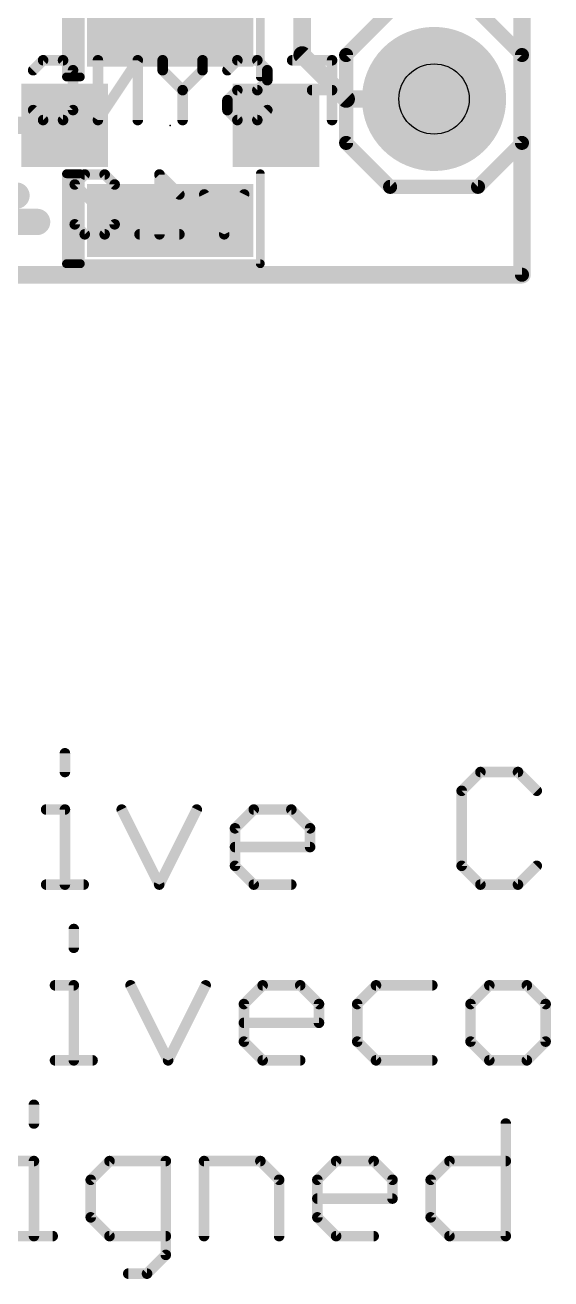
# Model space of a CAD drawing. Extents: x -26 to 81, y -15 to 33.
# Drawn here: x 10.6 to 18.2, y -14.51 to 3.61 of the extents above; entities that cross this region are included whole.
import ezdxf

# ---------------------------------------------------------------- set-up
doc = ezdxf.new("R2010")
doc.units = 0
for name, color, linetype in [('1', 12, 'CONTINUOUS'), ('16', 132, 'CONTINUOUS'), ('17', 110, 'CONTINUOUS'), ('20', 53, 'CONTINUOUS'), ('21', 53, 'CONTINUOUS'), ('22', 53, 'CONTINUOUS'), ('23', 53, 'CONTINUOUS'), ('29', 253, 'CONTINUOUS'), ('30', 253, 'CONTINUOUS'), ('31', 253, 'CONTINUOUS'), ('44', 253, 'CONTINUOUS'), ('51', 53, 'CONTINUOUS')]:
    doc.layers.add(name, color=color, linetype=linetype)

# ---------------------------------------------------------------- blocks, each defined once
blk = doc.blocks.new('RECT')
blk.add_solid([(-0.5, -0.5), (0.5, -0.5), (-0.5, 0.5), (0.5, 0.5)])
blk = doc.blocks.new('ROUNDP')
at = {"const_width": 0.5}
blk.add_lwpolyline([(0, -0.25, 1), (0, 0.25, 1), (0, -0.25)], format="xyb", dxfattribs=at)

msp = doc.modelspace()

# ---------------------------------------------------------------- linework, layer by layer
at = {"layer": '1', "const_width": 0.254}
for points in [[(17.78, 19.685), (17.78, 0)], [(11.175, 2.159), (9.652, 2.159)], [(17.78, 0), (0, 0)]]:
    msp.add_lwpolyline(points, dxfattribs=at)
at = {"layer": '1', "const_width": 0.127}
for points in [[(11.175, 2.0955, 1), (11.175, 2.2225)], [(17.7165, 0, 1), (17.8435, 0)], [(17.78, -0.0635, 1), (17.78, 0.0635)]]:
    msp.add_lwpolyline(points, format="xyb", dxfattribs=at)
at = {"layer": '16'}
for points, const_width in [([(17.78, 19.685), (17.78, 0)], 0.254), ([(14.605, 14.732), (14.605, 3.175)], 0.254), ([(14.605, 3.175), (15.24, 2.54)], 0.254), ([(15.24, 2.54), (16.51, 2.54)], 0.254), ([(11.4636, 1.4485), (11.3195, 1.3045)], 0.1524), ([(11.7517, 1.4485), (11.4636, 1.4485)], 0.1524), ([(11.8958, 1.3045), (11.7517, 1.4485)], 0.1524), ([(12.8313, 1.1604), (12.5432, 1.4485)], 0.1524), ([(12.5432, 1.4485), (12.5432, 0.5842)], 0.1524), ([(11.3195, 1.3045), (11.3195, 0.7283)], 0.1524), ([(11.8958, 0.7283), (11.3195, 1.3045)], 0.1524), ([(11.8958, 0.7283), (11.8958, 1.3045)], 0.1524), ([(13.4787, 0.5842), (13.1906, 1.1604)], 0.1524), ([(13.7668, 1.1604), (13.4787, 0.5842)], 0.1524), ([(11.3195, 0.7283), (11.4636, 0.5842)], 0.1524), ([(11.7517, 0.5842), (11.8958, 0.7283)], 0.1524), ([(11.4636, 0.5842), (11.7517, 0.5842)], 0.1524), ([(12.8313, 0.5842), (12.2551, 0.5842)], 0.1524), ([(17.78, 0), (0, 0)], 0.254)]:
    msp.add_lwpolyline(points, dxfattribs=dict(at, const_width=const_width))
for points, const_width in [([(14.6499, 3.2199, 1), (14.5601, 3.1301)], 0.127), ([(14.5415, 3.175, 1), (14.6685, 3.175)], 0.127), ([(15.24, 2.6035, 1), (15.24, 2.4765)], 0.127), ([(15.1951, 2.4951, 1), (15.2849, 2.5849)], 0.127), ([(16.51, 2.4765, 1), (16.51, 2.6035)], 0.127), ([(11.4636, 1.4866, 1), (11.4636, 1.4104)], 0.0762), ([(11.4905, 1.4216, 1), (11.4367, 1.4755)], 0.0762), ([(11.7786, 1.4755, 1), (11.7248, 1.4216)], 0.0762), ([(11.7517, 1.4104, 1), (11.7517, 1.4866)], 0.0762), ([(12.5701, 1.4755, 1), (12.5162, 1.4216)], 0.0762), ([(12.5813, 1.4485, 1), (12.5051, 1.4485)], 0.0762), ([(11.3576, 1.3045, 1), (11.2814, 1.3045)], 0.0762), ([(11.3465, 1.3314, 1), (11.2926, 1.2775)], 0.0762), ([(11.2926, 1.3314, 1), (11.3465, 1.2775)], 0.0762), ([(11.9339, 1.3045, 1), (11.8577, 1.3045)], 0.0762), ([(11.8688, 1.2775, 1), (11.9227, 1.3314)], 0.0762), ([(12.8043, 1.1335, 1), (12.8582, 1.1874)], 0.0762), ([(13.2247, 1.1775, 1), (13.1565, 1.1434)], 0.0762), ([(13.8009, 1.1434, 1), (13.7327, 1.1775)], 0.0762), ([(11.3465, 0.7552, 1), (11.2926, 0.7013)], 0.0762), ([(11.2814, 0.7283, 1), (11.3576, 0.7283)], 0.0762), ([(11.8577, 0.7283, 1), (11.9339, 0.7283)], 0.0762), ([(11.9227, 0.7013, 1), (11.8688, 0.7552)], 0.0762), ([(11.8688, 0.7013, 1), (11.9227, 0.7552)], 0.0762), ([(11.4636, 0.6223, 1), (11.4636, 0.5461)], 0.0762), ([(11.4367, 0.5573, 1), (11.4905, 0.6111)], 0.0762), ([(11.7248, 0.6111, 1), (11.7786, 0.5573)], 0.0762), ([(11.7517, 0.5461, 1), (11.7517, 0.6223)], 0.0762), ([(12.2551, 0.6223, 1), (12.2551, 0.5461)], 0.0762), ([(12.5051, 0.5842, 1), (12.5813, 0.5842)], 0.0762), ([(12.8313, 0.5461, 1), (12.8313, 0.6223)], 0.0762), ([(13.4446, 0.6012, 1), (13.5128, 0.5672)], 0.0762), ([(13.4446, 0.5672, 1), (13.5128, 0.6012)], 0.0762), ([(17.7165, 0, 1), (17.8435, 0)], 0.127), ([(17.78, -0.0635, 1), (17.78, 0.0635)], 0.127)]:
    msp.add_lwpolyline(points, format="xyb", dxfattribs=dict(at, const_width=const_width))
at = {"layer": '20', "const_width": 0.2032}
for points in [[(17.78, 0), (17.78, 33.02)], [(0, 0), (17.78, 0)]]:
    msp.add_lwpolyline(points, dxfattribs=at)
at = {"layer": '20', "const_width": 0.1016}
for points in [[(17.7292, 0, 1), (17.8308, 0)], [(17.78, -0.0508, 1), (17.78, 0.0508)]]:
    msp.add_lwpolyline(points, format="xyb", dxfattribs=at)
at = {"layer": '21'}
for points, const_width in [([(11.2, 4.159), (11.2, 2.859)], 0.127), ([(11.3, 4.159), (11.3, 2.859)], 0.127), ([(11.4, 4.159), (11.4, 2.859)], 0.127), ([(14, 4.159), (14, 2.859)], 0.127), ([(15.875, 3.81), (15.24, 3.175)], 0.2032), ([(17.78, 3.175), (17.145, 3.81)], 0.2032), ([(15.24, 1.905), (15.24, 3.175)], 0.2032), ([(17.78, 3.175), (17.78, 1.905)], 0.2032), ([(11.2, 2.859), (11.4, 2.859)], 0.127), ([(15.875, 1.27), (15.24, 1.905)], 0.2032), ([(17.78, 1.905), (17.145, 1.27)], 0.2032), ([(11.2, 1.459), (11.2, 0.159)], 0.127), ([(11.2, 1.459), (11.4, 1.459)], 0.127), ([(11.3, 1.459), (11.3, 0.159)], 0.127), ([(11.4, 1.459), (11.4, 0.159)], 0.127), ([(14, 1.459), (14, 0.159)], 0.127), ([(17.145, 1.27), (15.875, 1.27)], 0.2032), ([(9.3345, 0.7629), (10.7751, 0.7629)], 0.381), ([(11.2, 0.159), (11.4, 0.159)], 0.127), ([(11.4, 0.159), (14, 0.159)], 0.127)]:
    msp.add_lwpolyline(points, dxfattribs=dict(at, const_width=const_width))
for points, const_width in [([(15.2908, 3.175, 1), (15.1892, 3.175)], 0.1016), ([(15.2041, 3.2109, 1), (15.2759, 3.1391)], 0.1016), ([(17.8308, 3.175, 1), (17.7292, 3.175)], 0.1016), ([(17.7441, 3.1391, 1), (17.8159, 3.2109)], 0.1016), ([(11.2, 2.8908, 1), (11.2, 2.8272)], 0.0635), ([(11.4, 2.8272, 1), (11.4, 2.8908)], 0.0635), ([(11.1683, 2.859, 1), (11.2318, 2.859)], 0.0635), ([(11.2683, 2.859, 1), (11.3318, 2.859)], 0.0635), ([(11.3682, 2.859, 1), (11.4318, 2.859)], 0.0635), ([(13.9682, 2.859, 1), (14.0318, 2.859)], 0.0635), ([(15.2759, 1.9409, 1), (15.2041, 1.8691)], 0.1016), ([(17.8159, 1.8691, 1), (17.7441, 1.9409)], 0.1016), ([(15.1892, 1.905, 1), (15.2908, 1.905)], 0.1016), ([(17.7292, 1.905, 1), (17.8308, 1.905)], 0.1016), ([(11.2, 1.4908, 1), (11.2, 1.4273)], 0.0635), ([(11.2318, 1.459, 1), (11.1683, 1.459)], 0.0635), ([(11.3318, 1.459, 1), (11.2683, 1.459)], 0.0635), ([(11.4318, 1.459, 1), (11.3682, 1.459)], 0.0635), ([(11.4, 1.4273, 1), (11.4, 1.4908)], 0.0635), ([(14.0318, 1.459, 1), (13.9682, 1.459)], 0.0635), ([(15.875, 1.3208, 1), (15.875, 1.2192)], 0.1016), ([(15.8391, 1.2341, 1), (15.9109, 1.3059)], 0.1016), ([(17.1091, 1.3059, 1), (17.1809, 1.2341)], 0.1016), ([(17.145, 1.2192, 1), (17.145, 1.3208)], 0.1016), ([(10.7751, 0.6677, 1), (10.7751, 0.8582)], 0.1905), ([(11.2, 0.1908, 1), (11.2, 0.1273)], 0.0635), ([(11.1683, 0.159, 1), (11.2318, 0.159)], 0.0635), ([(11.2683, 0.159, 1), (11.3318, 0.159)], 0.0635), ([(11.3682, 0.159, 1), (11.4318, 0.159)], 0.0635), ([(11.4, 0.1908, 1), (11.4, 0.1273)], 0.0635), ([(11.4, 0.1273, 1), (11.4, 0.1908)], 0.0635), ([(13.9682, 0.159, 1), (14.0318, 0.159)], 0.0635), ([(14, 0.1273, 1), (14, 0.1908)], 0.0635)]:
    msp.add_lwpolyline(points, format="xyb", dxfattribs=dict(at, const_width=const_width))
at = {"layer": '22'}
for points, const_width in [([(10.7185, 2.9555), (10.8626, 3.0995)], 0.1524), ([(10.8626, 3.0995), (11.1507, 3.0995)], 0.1524), ([(11.1507, 3.0995), (11.2947, 2.9555)], 0.1524), ([(12.2302, 3.0995), (11.654, 2.2352)], 0.1524), ([(11.654, 2.2352), (11.654, 3.0995)], 0.1524), ([(12.2302, 2.2352), (12.2302, 3.0995)], 0.1524), ([(12.5895, 2.9555), (12.5895, 3.0995)], 0.1524), ([(13.1658, 3.0995), (13.1658, 2.9555)], 0.1524), ([(13.5251, 2.9555), (13.6691, 3.0995)], 0.1524), ([(13.6691, 3.0995), (13.9572, 3.0995)], 0.1524), ([(13.9572, 3.0995), (14.1013, 2.9555)], 0.1524), ([(15.0368, 3.0995), (14.4606, 3.0995)], 0.1524), ([(15.0368, 2.2352), (15.0368, 3.0995)], 0.1524), ([(11.2947, 2.9555), (11.2947, 2.3793)], 0.1524), ([(12.8777, 2.6674), (12.5895, 2.9555)], 0.1524), ([(13.1658, 2.9555), (12.8777, 2.6674)], 0.1524), ([(14.1013, 2.9555), (14.1013, 2.8114)], 0.1524), ([(12.8777, 2.6674), (12.8777, 2.2352)], 0.1524), ([(13.6691, 2.6674), (13.5251, 2.5233)], 0.1524), ([(13.9572, 2.6674), (13.6691, 2.6674)], 0.1524), ([(14.1013, 2.8114), (13.9572, 2.6674)], 0.1524), ([(15.0368, 2.6674), (14.7487, 2.6674)], 0.1524), ([(13.5251, 2.5233), (13.5251, 2.3793)], 0.1524), ([(10.8626, 2.2352), (10.7185, 2.3793)], 0.1524), ([(11.2947, 2.3793), (11.1507, 2.2352)], 0.1524), ([(13.5251, 2.3793), (13.6691, 2.2352)], 0.1524), ([(13.9572, 2.2352), (14.1013, 2.3793)], 0.1524), ([(11.1507, 2.2352), (10.8626, 2.2352)], 0.1524), ([(13.6691, 2.2352), (13.9572, 2.2352)], 0.1524), ([(10.4775, 1.1439), (9.0369, 1.1439)], 0.381)]:
    msp.add_lwpolyline(points, dxfattribs=dict(at, const_width=const_width))
for points, const_width in [([(10.8626, 3.1376, 1), (10.8626, 3.0614)], 0.0762), ([(10.8895, 3.0726, 1), (10.8356, 3.1265)], 0.0762), ([(11.1776, 3.1265, 1), (11.1237, 3.0726)], 0.0762), ([(11.1507, 3.0614, 1), (11.1507, 3.1376)], 0.0762), ([(11.6921, 3.0995, 1), (11.6159, 3.0995)], 0.0762), ([(12.2683, 3.0995, 1), (12.1921, 3.0995)], 0.0762), ([(12.2619, 3.0784, 1), (12.1985, 3.1207)], 0.0762), ([(12.6276, 3.0995, 1), (12.5514, 3.0995)], 0.0762), ([(13.2039, 3.0995, 1), (13.1277, 3.0995)], 0.0762), ([(13.6691, 3.1376, 1), (13.6691, 3.0614)], 0.0762), ([(13.6961, 3.0726, 1), (13.6422, 3.1265)], 0.0762), ([(13.9842, 3.1265, 1), (13.9303, 3.0726)], 0.0762), ([(13.9572, 3.0614, 1), (13.9572, 3.1376)], 0.0762), ([(14.4606, 3.1376, 1), (14.4606, 3.0614)], 0.0762), ([(15.0749, 3.0995, 1), (14.9987, 3.0995)], 0.0762), ([(15.0368, 3.0614, 1), (15.0368, 3.1376)], 0.0762), ([(10.6916, 2.9824, 1), (10.7454, 2.9285)], 0.0762), ([(11.3328, 2.9555, 1), (11.2566, 2.9555)], 0.0762), ([(11.2678, 2.9285, 1), (11.3217, 2.9824)], 0.0762), ([(12.6165, 2.9824, 1), (12.5626, 2.9285)], 0.0762), ([(12.5514, 2.9555, 1), (12.6276, 2.9555)], 0.0762), ([(13.1277, 2.9555, 1), (13.2039, 2.9555)], 0.0762), ([(13.1927, 2.9285, 1), (13.1388, 2.9824)], 0.0762), ([(13.4981, 2.9824, 1), (13.552, 2.9285)], 0.0762), ([(14.1394, 2.9555, 1), (14.0632, 2.9555)], 0.0762), ([(14.0743, 2.9285, 1), (14.1282, 2.9824)], 0.0762), ([(12.8507, 2.6943, 1), (12.9046, 2.6404)], 0.0762), ([(12.9158, 2.6674, 1), (12.8396, 2.6674)], 0.0762), ([(12.8507, 2.6404, 1), (12.9046, 2.6943)], 0.0762), ([(13.6691, 2.7055, 1), (13.6691, 2.6293)], 0.0762), ([(13.6961, 2.6404, 1), (13.6422, 2.6943)], 0.0762), ([(13.9303, 2.6943, 1), (13.9842, 2.6404)], 0.0762), ([(13.9572, 2.6293, 1), (13.9572, 2.7055)], 0.0762), ([(14.0632, 2.8114, 1), (14.1394, 2.8114)], 0.0762), ([(14.1282, 2.7845, 1), (14.0743, 2.8384)], 0.0762), ([(14.7487, 2.7055, 1), (14.7487, 2.6293)], 0.0762), ([(15.0368, 2.6293, 1), (15.0368, 2.7055)], 0.0762), ([(13.4981, 2.5503, 1), (13.552, 2.4964)], 0.0762), ([(13.5632, 2.5233, 1), (13.487, 2.5233)], 0.0762), ([(10.7454, 2.4062, 1), (10.6916, 2.3523)], 0.0762), ([(11.2566, 2.3793, 1), (11.3328, 2.3793)], 0.0762), ([(11.3217, 2.3523, 1), (11.2678, 2.4062)], 0.0762), ([(13.552, 2.4062, 1), (13.4981, 2.3523)], 0.0762), ([(13.487, 2.3793, 1), (13.5632, 2.3793)], 0.0762), ([(14.1282, 2.3523, 1), (14.0743, 2.4062)], 0.0762), ([(10.8626, 2.2733, 1), (10.8626, 2.1971)], 0.0762), ([(10.8356, 2.2083, 1), (10.8895, 2.2621)], 0.0762), ([(11.1237, 2.2621, 1), (11.1776, 2.2083)], 0.0762), ([(11.1507, 2.1971, 1), (11.1507, 2.2733)], 0.0762), ([(11.6223, 2.2563, 1), (11.6857, 2.2141)], 0.0762), ([(11.6159, 2.2352, 1), (11.6921, 2.2352)], 0.0762), ([(12.1921, 2.2352, 1), (12.2683, 2.2352)], 0.0762), ([(12.8396, 2.2352, 1), (12.9158, 2.2352)], 0.0762), ([(13.6691, 2.2733, 1), (13.6691, 2.1971)], 0.0762), ([(13.6422, 2.2083, 1), (13.6961, 2.2621)], 0.0762), ([(13.9303, 2.2621, 1), (13.9842, 2.2083)], 0.0762), ([(13.9572, 2.1971, 1), (13.9572, 2.2733)], 0.0762), ([(14.9987, 2.2352, 1), (15.0749, 2.2352)], 0.0762), ([(10.4775, 1.0487, 1), (10.4775, 1.2392)], 0.1905)]:
    msp.add_lwpolyline(points, format="xyb", dxfattribs=dict(at, const_width=const_width))
at = {"layer": '23'}
msp.add_point((12.7, 2.159), dxfattribs=at)
at = {"layer": '44'}
msp.add_circle((16.51, 2.54), 0.508, dxfattribs=at)
at = {"layer": '51', "const_width": 0.1524}
for points in [[(11.1773, -6.9156), (11.1773, -7.1868)], [(17.1802, -7.1868), (16.909, -7.458)], [(17.7225, -7.1868), (17.1802, -7.1868)], [(17.9937, -7.458), (17.7225, -7.1868)], [(16.909, -7.458), (16.909, -8.5426)], [(10.9061, -7.7291), (11.1773, -7.7291)], [(11.1773, -7.7291), (11.1773, -8.8138)], [(11.9976, -7.7291), (12.5399, -8.8138)], [(12.5399, -8.8138), (13.0822, -7.7291)], [(13.6347, -8.0003), (13.9059, -7.7291)], [(13.9059, -7.7291), (14.4482, -7.7291)], [(14.4482, -7.7291), (14.7194, -8.0003)], [(13.6347, -8.5426), (13.6347, -8.0003)], [(14.7194, -8.0003), (14.7194, -8.2715)], [(14.7194, -8.2715), (13.6347, -8.2715)], [(13.9059, -8.8138), (13.6347, -8.5426)], [(16.909, -8.5426), (17.1802, -8.8138)], [(17.7225, -8.8138), (17.9937, -8.5426)], [(10.9061, -8.8138), (11.4485, -8.8138)], [(14.4482, -8.8138), (13.9059, -8.8138)], [(17.1802, -8.8138), (17.7225, -8.8138)], [(11.3057, -9.4556), (11.3057, -9.7268)], [(11.0345, -10.2691), (11.3057, -10.2691)], [(11.3057, -10.2691), (11.3057, -11.3538)], [(12.126, -10.2691), (12.6683, -11.3538)], [(12.6683, -11.3538), (13.2106, -10.2691)], [(13.7631, -10.5403), (14.0343, -10.2691)], [(14.0343, -10.2691), (14.5766, -10.2691)], [(14.5766, -10.2691), (14.8478, -10.5403)], [(15.6715, -10.2691), (15.4003, -10.5403)], [(16.4849, -10.2691), (15.6715, -10.2691)], [(17.3086, -10.2691), (17.0374, -10.5403)], [(17.8509, -10.2691), (17.3086, -10.2691)], [(18.1221, -10.5403), (17.8509, -10.2691)], [(13.7631, -11.0826), (13.7631, -10.5403)], [(14.8478, -10.5403), (14.8478, -10.8115)], [(15.4003, -10.5403), (15.4003, -11.0826)], [(17.0374, -10.5403), (17.0374, -11.0826)], [(18.1221, -11.0826), (18.1221, -10.5403)], [(14.8478, -10.8115), (13.7631, -10.8115)], [(14.0343, -11.3538), (13.7631, -11.0826)], [(15.4003, -11.0826), (15.6715, -11.3538)], [(17.0374, -11.0826), (17.3086, -11.3538)], [(17.8509, -11.3538), (18.1221, -11.0826)], [(11.0345, -11.3538), (11.5769, -11.3538)], [(14.5766, -11.3538), (14.0343, -11.3538)], [(15.6715, -11.3538), (16.4849, -11.3538)], [(17.3086, -11.3538), (17.8509, -11.3538)], [(10.7299, -11.9956), (10.7299, -12.2668)], [(17.5463, -12.2668), (17.5463, -13.8938)], [(10.4587, -12.8091), (10.7299, -12.8091)], [(10.7299, -12.8091), (10.7299, -13.8938)], [(11.8213, -12.8091), (11.5502, -13.0803)], [(12.6348, -12.8091), (11.8213, -12.8091)], [(12.6348, -14.165), (12.6348, -12.8091)], [(13.1873, -13.8938), (13.1873, -12.8091)], [(13.1873, -12.8091), (14.0008, -12.8091)], [(14.0008, -12.8091), (14.272, -13.0803)], [(14.8245, -13.0803), (15.0956, -12.8091)], [(15.0956, -12.8091), (15.638, -12.8091)], [(15.638, -12.8091), (15.9091, -13.0803)], [(16.4616, -13.0803), (16.7328, -12.8091)], [(16.7328, -12.8091), (17.5463, -12.8091)], [(11.5502, -13.0803), (11.5502, -13.6226)], [(14.272, -13.0803), (14.272, -13.8938)], [(14.8245, -13.6226), (14.8245, -13.0803)], [(15.9091, -13.0803), (15.9091, -13.3515)], [(16.4616, -13.6226), (16.4616, -13.0803)], [(15.9091, -13.3515), (14.8245, -13.3515)], [(11.5502, -13.6226), (11.8213, -13.8938)], [(15.0956, -13.8938), (14.8245, -13.6226)], [(16.7328, -13.8938), (16.4616, -13.6226)], [(10.4587, -13.8938), (11.0011, -13.8938)], [(11.8213, -13.8938), (12.6348, -13.8938)], [(15.638, -13.8938), (15.0956, -13.8938)], [(17.5463, -13.8938), (16.7328, -13.8938)], [(12.3637, -14.4361), (12.6348, -14.165)], [(12.0925, -14.4361), (12.3637, -14.4361)]]:
    msp.add_lwpolyline(points, dxfattribs=at)
at = {"layer": '51', "const_width": 0.0762}
for points in [[(11.2154, -6.9156, 1), (11.1392, -6.9156)], [(11.1392, -7.1868, 1), (11.2154, -7.1868)], [(17.1802, -7.1487, 1), (17.1802, -7.2249)], [(17.2071, -7.2138, 1), (17.1533, -7.1599)], [(17.7495, -7.1599, 1), (17.6956, -7.2138)], [(17.7225, -7.2249, 1), (17.7225, -7.1487)], [(16.9471, -7.458, 1), (16.8709, -7.458)], [(16.8821, -7.431, 1), (16.936, -7.4849)], [(17.9668, -7.4849, 1), (18.0206, -7.431)], [(10.9061, -7.691, 1), (10.9061, -7.7672)], [(11.2154, -7.7291, 1), (11.1392, -7.7291)], [(11.1773, -7.7672, 1), (11.1773, -7.691)], [(12.0316, -7.7121, 1), (11.9635, -7.7462)], [(13.1163, -7.7462, 1), (13.0482, -7.7121)], [(13.9059, -7.691, 1), (13.9059, -7.7672)], [(13.9328, -7.7561, 1), (13.8789, -7.7022)], [(14.4752, -7.7022, 1), (14.4213, -7.7561)], [(14.4482, -7.7672, 1), (14.4482, -7.691)], [(13.6728, -8.0003, 1), (13.5966, -8.0003)], [(13.6078, -7.9734, 1), (13.6617, -8.0272)], [(14.7575, -8.0003, 1), (14.6813, -8.0003)], [(14.6924, -8.0272, 1), (14.7463, -7.9734)], [(13.6347, -8.2334, 1), (13.6347, -8.3096)], [(14.6813, -8.2715, 1), (14.7575, -8.2715)], [(14.7194, -8.3096, 1), (14.7194, -8.2334)], [(13.6617, -8.5157, 1), (13.6078, -8.5696)], [(13.5966, -8.5426, 1), (13.6728, -8.5426)], [(16.936, -8.5157, 1), (16.8821, -8.5696)], [(16.8709, -8.5426, 1), (16.9471, -8.5426)], [(18.0206, -8.5696, 1), (17.9668, -8.5157)], [(10.9061, -8.7757, 1), (10.9061, -8.8519)], [(11.1392, -8.8138, 1), (11.2154, -8.8138)], [(11.4485, -8.8519, 1), (11.4485, -8.7757)], [(12.5058, -8.7968, 1), (12.574, -8.8308)], [(12.5058, -8.8308, 1), (12.574, -8.7968)], [(13.9059, -8.7757, 1), (13.9059, -8.8519)], [(13.8789, -8.8407, 1), (13.9328, -8.7869)], [(14.4482, -8.8519, 1), (14.4482, -8.7757)], [(17.1802, -8.7757, 1), (17.1802, -8.8519)], [(17.1533, -8.8407, 1), (17.2071, -8.7869)], [(17.6956, -8.7869, 1), (17.7495, -8.8407)], [(17.7225, -8.8519, 1), (17.7225, -8.7757)], [(11.3438, -9.4556, 1), (11.2676, -9.4556)], [(11.2676, -9.7268, 1), (11.3438, -9.7268)], [(11.0345, -10.231, 1), (11.0345, -10.3072)], [(11.3438, -10.2691, 1), (11.2676, -10.2691)], [(11.3057, -10.3072, 1), (11.3057, -10.231)], [(12.1601, -10.2521, 1), (12.0919, -10.2862)], [(13.2447, -10.2862, 1), (13.1766, -10.2521)], [(14.0343, -10.231, 1), (14.0343, -10.3072)], [(14.0612, -10.2961, 1), (14.0074, -10.2422)], [(14.6036, -10.2422, 1), (14.5497, -10.2961)], [(14.5766, -10.3072, 1), (14.5766, -10.231)], [(15.6715, -10.231, 1), (15.6715, -10.3072)], [(15.6984, -10.2961, 1), (15.6445, -10.2422)], [(16.4849, -10.3072, 1), (16.4849, -10.231)], [(17.3086, -10.231, 1), (17.3086, -10.3072)], [(17.3355, -10.2961, 1), (17.2817, -10.2422)], [(17.8779, -10.2422, 1), (17.824, -10.2961)], [(17.8509, -10.3072, 1), (17.8509, -10.231)], [(13.8012, -10.5403, 1), (13.725, -10.5403)], [(13.7362, -10.5134, 1), (13.7901, -10.5672)], [(14.8859, -10.5403, 1), (14.8097, -10.5403)], [(14.8208, -10.5672, 1), (14.8747, -10.5134)], [(15.4384, -10.5403, 1), (15.3622, -10.5403)], [(15.3733, -10.5134, 1), (15.4272, -10.5672)], [(17.0755, -10.5403, 1), (16.9993, -10.5403)], [(17.0105, -10.5134, 1), (17.0644, -10.5672)], [(18.1602, -10.5403, 1), (18.084, -10.5403)], [(18.0952, -10.5672, 1), (18.149, -10.5134)], [(13.7631, -10.7734, 1), (13.7631, -10.8496)], [(14.8097, -10.8115, 1), (14.8859, -10.8115)], [(14.8478, -10.8496, 1), (14.8478, -10.7734)], [(13.7901, -11.0557, 1), (13.7362, -11.1096)], [(13.725, -11.0826, 1), (13.8012, -11.0826)], [(15.4272, -11.0557, 1), (15.3733, -11.1096)], [(15.3622, -11.0826, 1), (15.4384, -11.0826)], [(17.0644, -11.0557, 1), (17.0105, -11.1096)], [(16.9993, -11.0826, 1), (17.0755, -11.0826)], [(18.084, -11.0826, 1), (18.1602, -11.0826)], [(18.149, -11.1096, 1), (18.0952, -11.0557)], [(11.0345, -11.3157, 1), (11.0345, -11.3919)], [(11.2676, -11.3538, 1), (11.3438, -11.3538)], [(11.5769, -11.3919, 1), (11.5769, -11.3157)], [(12.6342, -11.3368, 1), (12.7024, -11.3708)], [(12.6342, -11.3708, 1), (12.7024, -11.3368)], [(14.0343, -11.3157, 1), (14.0343, -11.3919)], [(14.0074, -11.3807, 1), (14.0612, -11.3269)], [(14.5766, -11.3919, 1), (14.5766, -11.3157)], [(15.6715, -11.3157, 1), (15.6715, -11.3919)], [(15.6445, -11.3807, 1), (15.6984, -11.3269)], [(16.4849, -11.3919, 1), (16.4849, -11.3157)], [(17.3086, -11.3157, 1), (17.3086, -11.3919)], [(17.2817, -11.3807, 1), (17.3355, -11.3269)], [(17.824, -11.3269, 1), (17.8779, -11.3807)], [(17.8509, -11.3919, 1), (17.8509, -11.3157)], [(10.768, -11.9956, 1), (10.6918, -11.9956)], [(10.6918, -12.2668, 1), (10.768, -12.2668)], [(17.5844, -12.2668, 1), (17.5082, -12.2668)], [(10.768, -12.8091, 1), (10.6918, -12.8091)], [(10.7299, -12.8472, 1), (10.7299, -12.771)], [(11.8213, -12.771, 1), (11.8213, -12.8472)], [(11.8483, -12.8361, 1), (11.7944, -12.7822)], [(12.6729, -12.8091, 1), (12.5967, -12.8091)], [(12.6348, -12.8472, 1), (12.6348, -12.771)], [(13.2254, -12.8091, 1), (13.1492, -12.8091)], [(13.1873, -12.771, 1), (13.1873, -12.8472)], [(14.0278, -12.7822, 1), (13.9739, -12.8361)], [(14.0008, -12.8472, 1), (14.0008, -12.771)], [(15.0956, -12.771, 1), (15.0956, -12.8472)], [(15.1226, -12.8361, 1), (15.0687, -12.7822)], [(15.6649, -12.7822, 1), (15.611, -12.8361)], [(15.638, -12.8472, 1), (15.638, -12.771)], [(16.7328, -12.771, 1), (16.7328, -12.8472)], [(16.7597, -12.8361, 1), (16.7059, -12.7822)], [(17.5463, -12.8472, 1), (17.5463, -12.771)], [(11.5883, -13.0803, 1), (11.5121, -13.0803)], [(11.5232, -13.0534, 1), (11.5771, -13.1072)], [(14.3101, -13.0803, 1), (14.2339, -13.0803)], [(14.245, -13.1072, 1), (14.2989, -13.0534)], [(14.8626, -13.0803, 1), (14.7864, -13.0803)], [(14.7975, -13.0534, 1), (14.8514, -13.1072)], [(15.9472, -13.0803, 1), (15.871, -13.0803)], [(15.8822, -13.1072, 1), (15.9361, -13.0534)], [(16.4997, -13.0803, 1), (16.4235, -13.0803)], [(16.4347, -13.0534, 1), (16.4886, -13.1072)], [(14.8245, -13.3134, 1), (14.8245, -13.3896)], [(15.871, -13.3515, 1), (15.9472, -13.3515)], [(15.9091, -13.3896, 1), (15.9091, -13.3134)], [(11.5771, -13.5957, 1), (11.5232, -13.6496)], [(11.5121, -13.6226, 1), (11.5883, -13.6226)], [(14.8514, -13.5957, 1), (14.7975, -13.6496)], [(14.7864, -13.6226, 1), (14.8626, -13.6226)], [(16.4886, -13.5957, 1), (16.4347, -13.6496)], [(16.4235, -13.6226, 1), (16.4997, -13.6226)], [(10.6918, -13.8938, 1), (10.768, -13.8938)], [(11.0011, -13.9319, 1), (11.0011, -13.8557)], [(11.8213, -13.8557, 1), (11.8213, -13.9319)], [(11.7944, -13.9207, 1), (11.8483, -13.8669)], [(12.6348, -13.9319, 1), (12.6348, -13.8557)], [(13.1492, -13.8938, 1), (13.2254, -13.8938)], [(14.2339, -13.8938, 1), (14.3101, -13.8938)], [(15.0956, -13.8557, 1), (15.0956, -13.9319)], [(15.0687, -13.9207, 1), (15.1226, -13.8669)], [(15.638, -13.9319, 1), (15.638, -13.8557)], [(16.7328, -13.8557, 1), (16.7328, -13.9319)], [(16.7059, -13.9207, 1), (16.7597, -13.8669)], [(17.5082, -13.8938, 1), (17.5844, -13.8938)], [(17.5463, -13.9319, 1), (17.5463, -13.8557)], [(12.5967, -14.165, 1), (12.6729, -14.165)], [(12.6618, -14.1919, 1), (12.6079, -14.138)], [(12.0925, -14.398, 1), (12.0925, -14.4742)], [(12.3367, -14.4092, 1), (12.3906, -14.4631)], [(12.3637, -14.4742, 1), (12.3637, -14.398)]]:
    msp.add_lwpolyline(points, format="xyb", dxfattribs=at)

# ---------------------------------------------------------------- block references
at = {"layer": '1', "xscale": 2.2, "yscale": 0.85, "rotation": 180}
for p in [(12.7, 3.534), (12.7, 0.784)]:
    msp.add_blockref('RECT', p, dxfattribs=at)
at = {"layer": '1', "xscale": 1.05, "rotation": 180}
for p in [(11.175, 2.159), (14.225, 2.159)]:
    msp.add_blockref('RECT', p, dxfattribs=at)
at = {"layer": '17'}
for xscale, yscale in [(1.8796, 1.8796), (1.8796, 1.8796), (1.524, 1.524), (1.524, 1.524)]:
    msp.add_blockref('ROUNDP', (16.51, 2.54), dxfattribs=dict(at, xscale=xscale, yscale=yscale))
at = {"layer": '29', "rotation": 180}
for p, xscale, yscale in [((12.7, 3.534), 2.4032, 1.0532), ((11.175, 2.159), 1.2532, 1.2032), ((14.225, 2.159), 1.2532, 1.2032), ((12.7, 0.784), 2.4032, 1.0532)]:
    msp.add_blockref('RECT', p, dxfattribs=dict(at, xscale=xscale, yscale=yscale))
at = {"layer": '29', "xscale": 2.0828, "yscale": 2.0828}
msp.add_blockref('ROUNDP', (16.51, 2.54), dxfattribs=at)
at = {"layer": '30', "xscale": 2.0828, "yscale": 2.0828}
msp.add_blockref('ROUNDP', (16.51, 2.54), dxfattribs=at)
at = {"layer": '31', "xscale": 2.2, "yscale": 0.85, "rotation": 180}
for p in [(12.7, 3.534), (12.7, 0.784)]:
    msp.add_blockref('RECT', p, dxfattribs=at)
at = {"layer": '31', "xscale": 1.05, "rotation": 180}
for p in [(11.175, 2.159), (14.225, 2.159)]:
    msp.add_blockref('RECT', p, dxfattribs=at)
at = {"layer": '51', "xscale": 0.508, "yscale": 0.508, "rotation": 270}
msp.add_blockref('RECT', (16.51, 2.54), dxfattribs=at)

doc.saveas('drawing.dxf')
